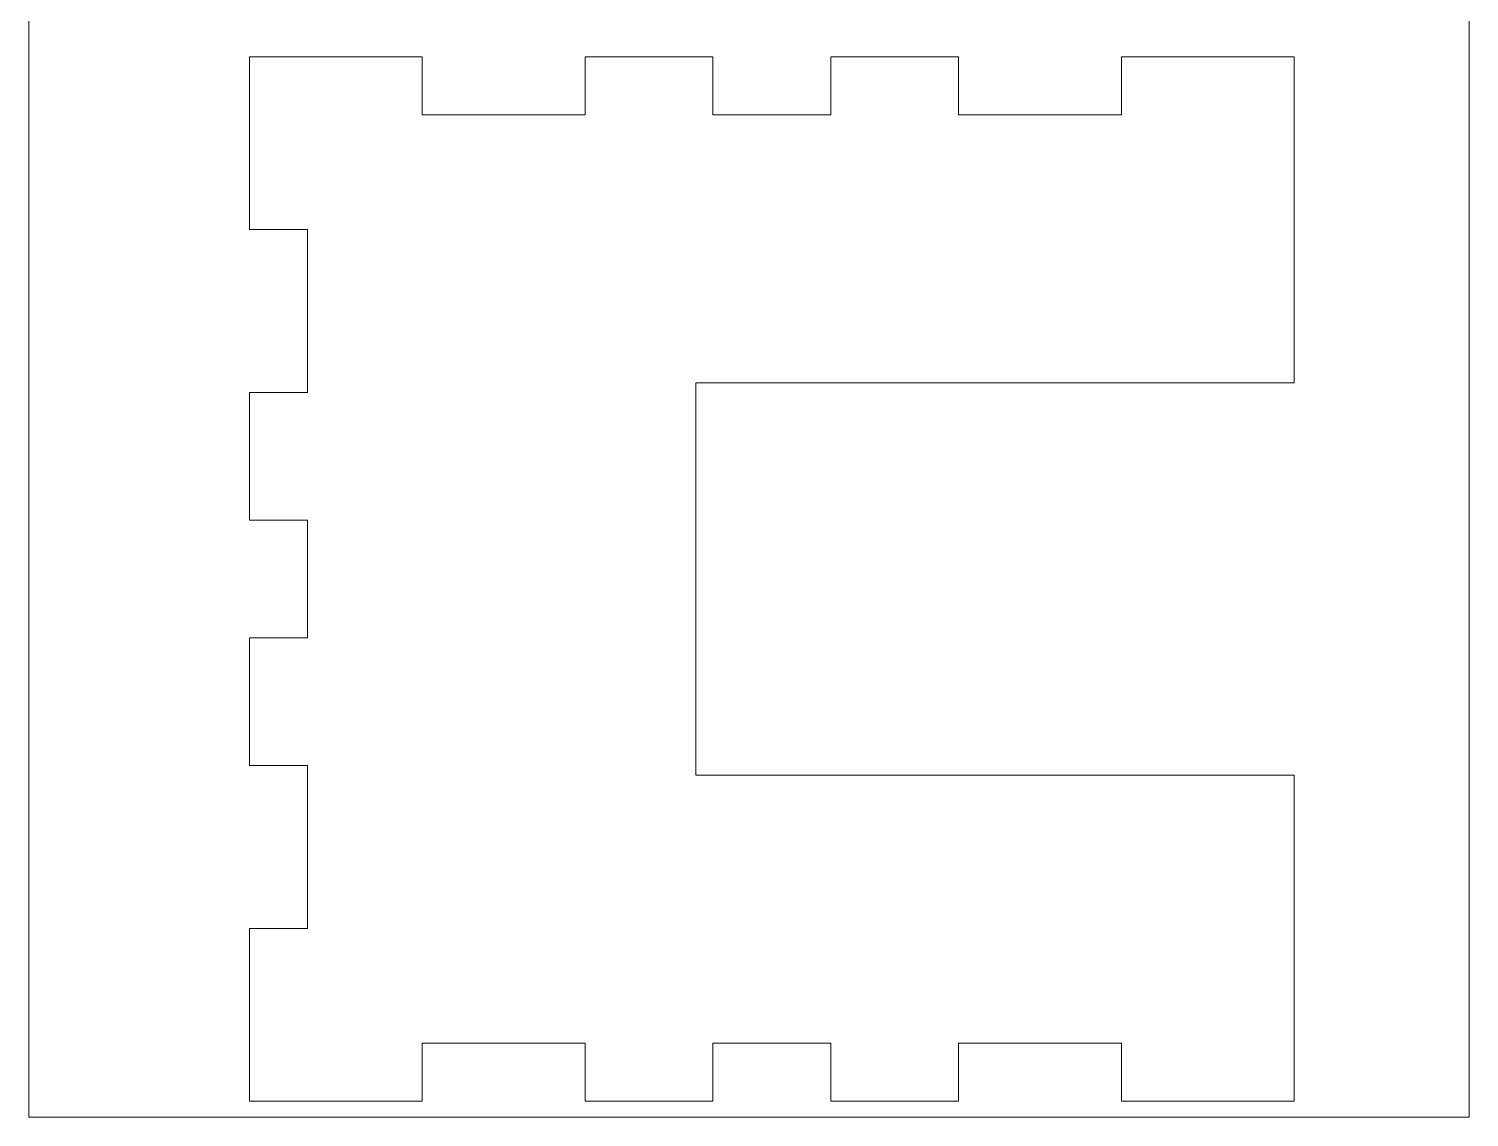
# Model space of a CAD drawing. Header units: inches. Extents: x -60.4 to -14.9, y -20.3 to 14.1.
# Drawn here: x -46.51 to -40.64, y -9.21 to -4.78 of the extents above; entities that cross this region are included whole.
import ezdxf

# ---------------------------------------------------------------- set-up
doc = ezdxf.new("R2010")
doc.units = ezdxf.units.IN
doc.header["$MEASUREMENT"] = 0
doc.layers.add('Master Desktop', color=7, linetype='Continuous', plot=False)

msp = doc.modelspace()

# ---------------------------------------------------------------- linework, layer by layer
at = {"layer": 'Master Desktop', "lineweight": 9}
msp.add_lwpolyline([(-46.51, -9.2133), (-40.6429, -9.2133), (-40.6429, 14.0724), (-46.51, 14.0724), (-46.51, -9.2133)], close=True, dxfattribs=at)
for points, knots in [([(-41.3552, -5.5958), (-41.3552, -5.5958), (-41.3552, -4.8918), (-41.3552, -4.8918), (-41.3552, -4.8918), (-41.3552, -4.8918), (-42.0592, -4.8918), (-42.0592, -4.8918), (-42.0592, -4.8918), (-42.0592, -4.8918), (-42.0592, -5.1278), (-42.0592, -5.1278), (-42.0592, -5.1278), (-42.0592, -5.1278), (-42.7232, -5.1278), (-42.7232, -5.1278), (-42.7232, -5.1278), (-42.7232, -5.1278), (-42.7232, -4.8918), (-42.7232, -4.8918), (-42.7232, -4.8918), (-42.7232, -4.8918), (-43.2432, -4.8918), (-43.2432, -4.8918), (-43.2432, -4.8918), (-43.2432, -4.8918), (-43.2432, -5.1278), (-43.2432, -5.1278), (-43.2432, -5.1278), (-43.2432, -5.1278), (-43.7232, -5.1278), (-43.7232, -5.1278), (-43.7232, -5.1278), (-43.7232, -5.1278), (-43.7232, -4.8918), (-43.7232, -4.8918), (-43.7232, -4.8918), (-43.7232, -4.8918), (-44.2432, -4.8918), (-44.2432, -4.8918), (-44.2432, -4.8918), (-44.2432, -4.8918), (-44.2432, -5.1278), (-44.2432, -5.1278), (-44.2432, -5.1278), (-44.2432, -5.1278), (-44.9072, -5.1278), (-44.9072, -5.1278), (-44.9072, -5.1278), (-44.9072, -5.1278), (-44.9072, -4.8918), (-44.9072, -4.8918), (-44.9072, -4.8918), (-44.9072, -4.8918), (-45.6112, -4.8918), (-45.6112, -4.8918), (-45.6112, -4.8918), (-45.6112, -4.8918), (-45.6112, -5.5958), (-45.6112, -5.5958), (-45.6112, -5.5958), (-45.6112, -5.5958), (-45.3752, -5.5958), (-45.3752, -5.5958), (-45.3752, -5.5958), (-45.3752, -5.5958), (-45.3752, -6.2598), (-45.3752, -6.2598), (-45.3752, -6.2598), (-45.3752, -6.2598), (-45.6112, -6.2598), (-45.6112, -6.2598), (-45.6112, -6.2598), (-45.6112, -6.2598), (-45.6112, -6.7798), (-45.6112, -6.7798), (-45.6112, -6.7798), (-45.6112, -6.7798), (-45.3752, -6.7798), (-45.3752, -6.7798), (-45.3752, -6.7798), (-45.3752, -6.7798), (-45.3752, -7.2598), (-45.3752, -7.2598), (-45.3752, -7.2598), (-45.3752, -7.2598), (-45.6112, -7.2598), (-45.6112, -7.2598), (-45.6112, -7.2598), (-45.6112, -7.2598), (-45.6112, -7.7798), (-45.6112, -7.7798), (-45.6112, -7.7798), (-45.6112, -7.7798), (-45.3752, -7.7798), (-45.3752, -7.7798), (-45.3752, -7.7798), (-45.3752, -7.7798), (-45.3752, -8.4438), (-45.3752, -8.4438), (-45.3752, -8.4438), (-45.3752, -8.4438), (-45.6112, -8.4438), (-45.6112, -8.4438), (-45.6112, -8.4438), (-45.6112, -8.4438), (-45.6112, -9.1478), (-45.6112, -9.1478), (-45.6112, -9.1478), (-45.6112, -9.1478), (-44.9072, -9.1478), (-44.9072, -9.1478), (-44.9072, -9.1478), (-44.9072, -9.1478), (-44.9072, -8.9118), (-44.9072, -8.9118), (-44.9072, -8.9118), (-44.9072, -8.9118), (-44.2432, -8.9118), (-44.2432, -8.9118), (-44.2432, -8.9118), (-44.2432, -8.9118), (-44.2432, -9.1478), (-44.2432, -9.1478), (-44.2432, -9.1478), (-44.2432, -9.1478), (-43.7232, -9.1478), (-43.7232, -9.1478), (-43.7232, -9.1478), (-43.7232, -9.1478), (-43.7232, -8.9118), (-43.7232, -8.9118), (-43.7232, -8.9118), (-43.7232, -8.9118), (-43.2432, -8.9118), (-43.2432, -8.9118), (-43.2432, -8.9118), (-43.2432, -8.9118), (-43.2432, -9.1478), (-43.2432, -9.1478), (-43.2432, -9.1478), (-43.2432, -9.1478), (-42.7232, -9.1478), (-42.7232, -9.1478), (-42.7232, -9.1478), (-42.7232, -9.1478), (-42.7232, -8.9118), (-42.7232, -8.9118), (-42.7232, -8.9118), (-42.7232, -8.9118), (-42.0592, -8.9118), (-42.0592, -8.9118), (-42.0592, -8.9118), (-42.0592, -8.9118), (-42.0592, -9.1478), (-42.0592, -9.1478), (-42.0592, -9.1478), (-42.0592, -9.1478), (-41.3552, -9.1478), (-41.3552, -9.1478), (-41.3552, -9.1478), (-41.3552, -9.1478), (-41.3552, -8.4438), (-41.3552, -8.4438)], [0, 0, 0, 0, 0.02381, 0.02381, 0.02381, 0.02381, 0.047619, 0.047619, 0.047619, 0.047619, 0.071429, 0.071429, 0.071429, 0.071429, 0.095238, 0.095238, 0.095238, 0.095238, 0.119048, 0.119048, 0.119048, 0.119048, 0.142857, 0.142857, 0.142857, 0.142857, 0.166667, 0.166667, 0.166667, 0.166667, 0.190476, 0.190476, 0.190476, 0.190476, 0.214286, 0.214286, 0.214286, 0.214286, 0.238095, 0.238095, 0.238095, 0.238095, 0.261905, 0.261905, 0.261905, 0.261905, 0.285714, 0.285714, 0.285714, 0.285714, 0.309524, 0.309524, 0.309524, 0.309524, 0.333333, 0.333333, 0.333333, 0.333333, 0.357143, 0.357143, 0.357143, 0.357143, 0.380952, 0.380952, 0.380952, 0.380952, 0.404762, 0.404762, 0.404762, 0.404762, 0.428571, 0.428571, 0.428571, 0.428571, 0.452381, 0.452381, 0.452381, 0.452381, 0.47619, 0.47619, 0.47619, 0.47619, 0.5, 0.5, 0.5, 0.5, 0.52381, 0.52381, 0.52381, 0.52381, 0.547619, 0.547619, 0.547619, 0.547619, 0.571429, 0.571429, 0.571429, 0.571429, 0.595238, 0.595238, 0.595238, 0.595238, 0.619048, 0.619048, 0.619048, 0.619048, 0.642857, 0.642857, 0.642857, 0.642857, 0.666667, 0.666667, 0.666667, 0.666667, 0.690476, 0.690476, 0.690476, 0.690476, 0.714286, 0.714286, 0.714286, 0.714286, 0.738095, 0.738095, 0.738095, 0.738095, 0.761905, 0.761905, 0.761905, 0.761905, 0.785714, 0.785714, 0.785714, 0.785714, 0.809524, 0.809524, 0.809524, 0.809524, 0.833333, 0.833333, 0.833333, 0.833333, 0.857143, 0.857143, 0.857143, 0.857143, 0.880952, 0.880952, 0.880952, 0.880952, 0.904762, 0.904762, 0.904762, 0.904762, 0.928571, 0.928571, 0.928571, 0.928571, 0.952381, 0.952381, 0.952381, 0.952381, 1, 1, 1, 1]), ([(-41.3552, -6.2198), (-41.3552, -6.2198), (-43.7935, -6.2198), (-43.7935, -6.2198), (-43.7935, -6.2198), (-43.7935, -6.2198), (-43.7935, -7.8198), (-43.7935, -7.8198), (-43.7935, -7.8198), (-43.7935, -7.8198), (-41.3552, -7.8198), (-41.3552, -7.8198)], [0, 0, 0, 0, 0.25, 0.25, 0.25, 0.25, 0.5, 0.5, 0.5, 0.5, 1, 1, 1, 1])]:
    msp.add_open_spline(points, degree=3, knots=knots, dxfattribs=at)
for points in [[(-41.3552, -6.2198), (-41.3552, -6.2198), (-41.3552, -5.5958), (-41.3552, -5.5958)], [(-41.3552, -8.4438), (-41.3552, -8.4438), (-41.3552, -7.8198), (-41.3552, -7.8198)]]:
    msp.add_open_spline(points, degree=3, dxfattribs=at)

doc.saveas('drawing.dxf')
